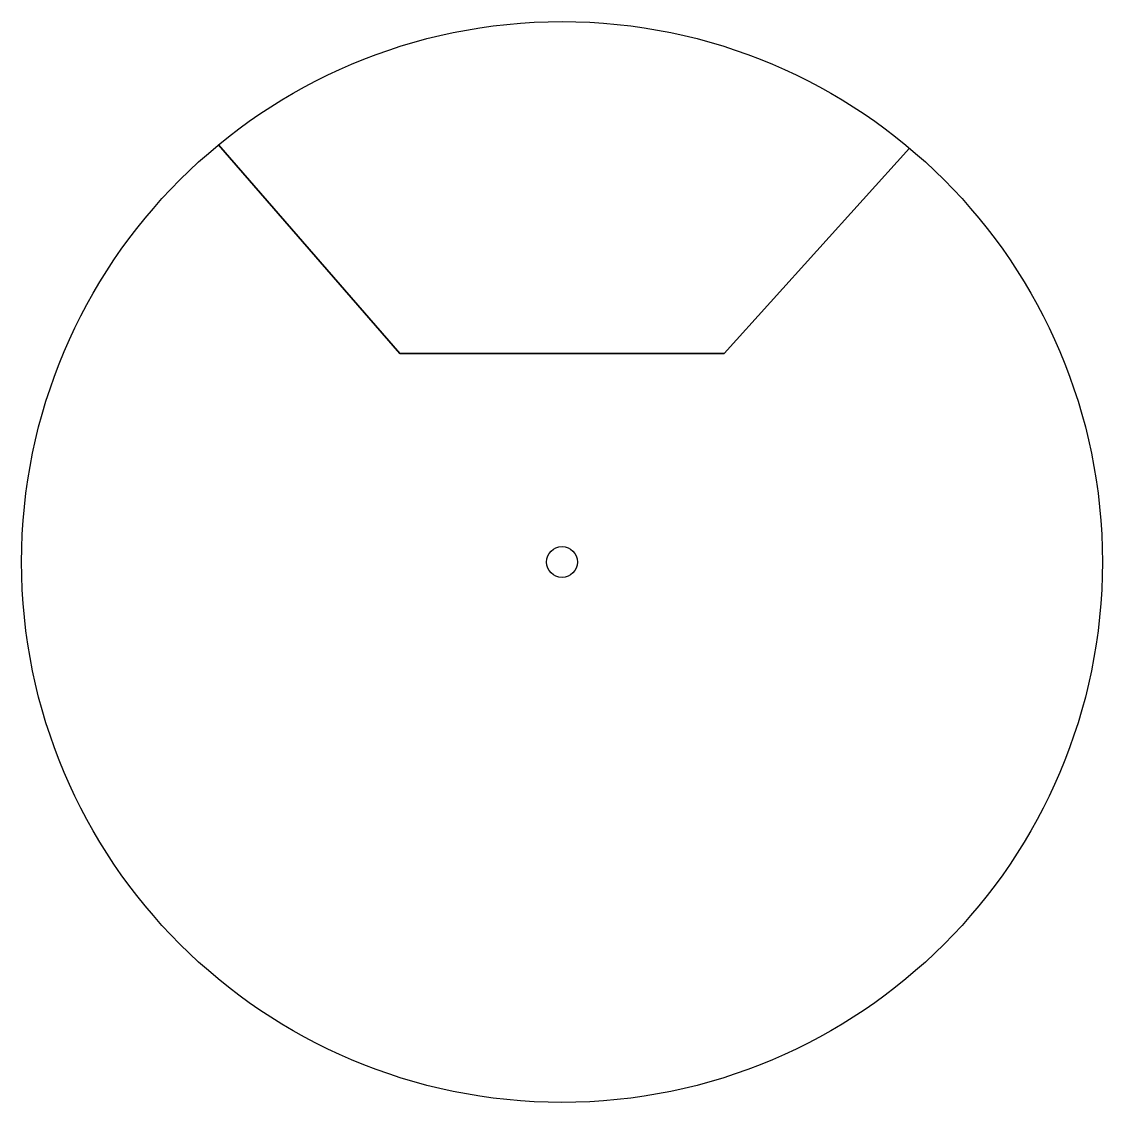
# Model space of a CAD drawing. Header units: millimetres. Extents: x -140 to 140, y -140 to 140.
import ezdxf

# ---------------------------------------------------------------- set-up
doc = ezdxf.new("R2010")
doc.units = ezdxf.units.MM

msp = doc.modelspace()

# ---------------------------------------------------------------- linework, layer by layer
for points in [[(-89, 108.07), (-42, 54), (42, 54), (90, 107.24)], [(90, 107.24), (42, 54), (-42, 54), (-89, 108.07)], [(90, 107.24), (42, 54), (-42, 54), (-89, 108.07)]]:
    msp.add_lwpolyline(points)
for radius in [140, 4]:
    msp.add_circle((0, 0), radius)

doc.saveas('drawing.dxf')
